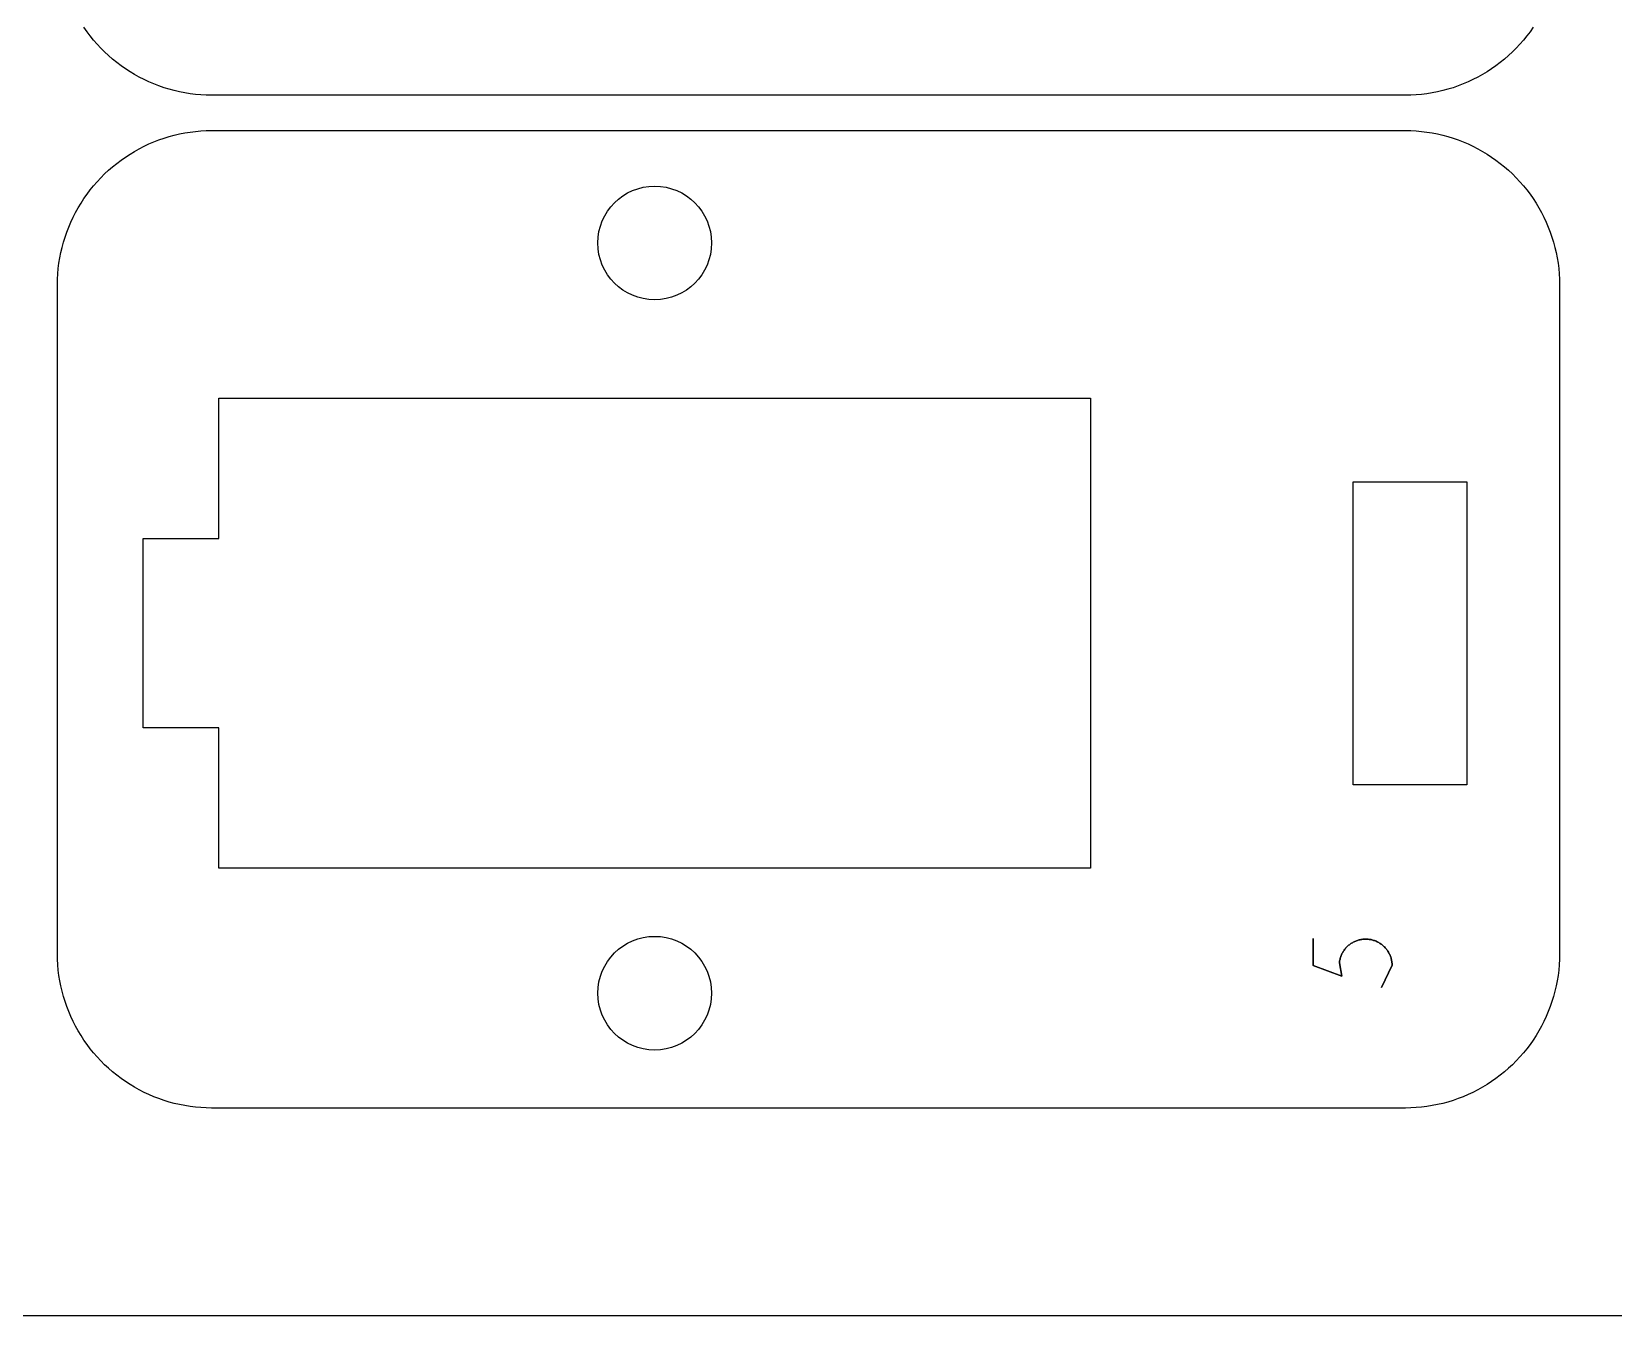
# Model space of a CAD drawing. Extents: x -24 to 6, y -20.7 to -0.7.
# Drawn here: x -21.326 to -17.152, y -20.715 to -17.327 of the extents above; entities that cross this region are included whole.
import ezdxf

# ---------------------------------------------------------------- set-up
doc = ezdxf.new("R2010")
doc.units = 0
doc.layers.add('LAYER_1', color=7, linetype='CONTINUOUS')

msp = doc.modelspace()

# ---------------------------------------------------------------- linework, layer by layer
at = {"layer": 'LAYER_1', "color": 250}
for p, q in [((-21.18, -17.327), (-21.1881, -17.3154)), ((-17.3639, -17.3154), (-17.3721, -17.327)), ((-21.1714, -17.3383), (-21.18, -17.327)), ((-21.1625, -17.3493), (-21.1714, -17.3383)), ((-21.1532, -17.36), (-21.1625, -17.3493)), ((-21.1435, -17.3704), (-21.1532, -17.36)), ((-17.3988, -17.36), (-17.4085, -17.3704)), ((-17.3895, -17.3493), (-17.3988, -17.36)), ((-17.3806, -17.3383), (-17.3895, -17.3493)), ((-17.3721, -17.327), (-17.3806, -17.3383)), ((-21.1335, -17.3804), (-21.1435, -17.3704)), ((-21.1231, -17.3901), (-21.1335, -17.3804)), ((-21.1124, -17.3994), (-21.1231, -17.3901)), ((-21.1014, -17.4084), (-21.1124, -17.3994)), ((-17.4396, -17.3994), (-17.4506, -17.4084)), ((-17.4289, -17.3901), (-17.4396, -17.3994)), ((-17.4185, -17.3804), (-17.4289, -17.3901)), ((-17.4085, -17.3704), (-17.4185, -17.3804)), ((-21.09, -17.4169), (-21.1014, -17.4084)), ((-21.0784, -17.425), (-21.09, -17.4169)), ((-21.0665, -17.4328), (-21.0784, -17.425)), ((-21.0544, -17.4401), (-21.0665, -17.4328)), ((-21.042, -17.447), (-21.0544, -17.4401)), ((-17.4976, -17.4401), (-17.51, -17.447)), ((-17.4855, -17.4328), (-17.4976, -17.4401)), ((-17.4736, -17.425), (-17.4855, -17.4328)), ((-17.462, -17.4169), (-17.4736, -17.425)), ((-17.4506, -17.4084), (-17.462, -17.4169)), ((-21.0293, -17.4534), (-21.042, -17.447)), ((-21.0165, -17.4594), (-21.0293, -17.4534)), ((-21.0034, -17.465), (-21.0165, -17.4594)), ((-20.9902, -17.4701), (-21.0034, -17.465)), ((-20.9768, -17.4748), (-20.9902, -17.4701)), ((-20.9632, -17.4789), (-20.9768, -17.4748)), ((-20.9496, -17.4826), (-20.9632, -17.4789)), ((-20.9357, -17.4858), (-20.9496, -17.4826)), ((-20.9218, -17.4886), (-20.9357, -17.4858)), ((-17.6163, -17.4858), (-17.6302, -17.4886)), ((-17.6025, -17.4826), (-17.6163, -17.4858)), ((-17.5888, -17.4789), (-17.6025, -17.4826)), ((-17.5752, -17.4748), (-17.5888, -17.4789)), ((-17.5618, -17.4701), (-17.5752, -17.4748)), ((-17.5486, -17.465), (-17.5618, -17.4701)), ((-17.5355, -17.4594), (-17.5486, -17.465)), ((-17.5227, -17.4534), (-17.5355, -17.4594)), ((-17.51, -17.447), (-17.5227, -17.4534)), ((-20.9078, -17.4908), (-20.9218, -17.4886)), ((-20.8937, -17.4926), (-20.9078, -17.4908)), ((-20.8796, -17.4939), (-20.8937, -17.4926)), ((-20.8654, -17.4947), (-20.8796, -17.4939)), ((-20.8513, -17.4949), (-20.8654, -17.4947)), ((-17.7007, -17.4949), (-20.8513, -17.4949)), ((-17.6866, -17.4947), (-17.7007, -17.4949)), ((-17.6724, -17.4939), (-17.6866, -17.4947)), ((-17.6583, -17.4926), (-17.6724, -17.4939)), ((-17.6442, -17.4908), (-17.6583, -17.4926)), ((-17.6302, -17.4886), (-17.6442, -17.4908)), ((-21.0034, -17.6179), (-20.9902, -17.6128)), ((-20.9902, -17.6128), (-20.9768, -17.6081)), ((-20.9768, -17.6081), (-20.9632, -17.604)), ((-20.9632, -17.604), (-20.9496, -17.6003)), ((-20.9496, -17.6003), (-20.9357, -17.597)), ((-20.9357, -17.597), (-20.9218, -17.5943)), ((-20.9218, -17.5943), (-20.9078, -17.592)), ((-20.9078, -17.592), (-20.8937, -17.5903)), ((-20.8937, -17.5903), (-20.8796, -17.589)), ((-20.8796, -17.589), (-20.8654, -17.5882)), ((-20.8654, -17.5882), (-20.8513, -17.5879)), ((-20.8513, -17.5879), (-17.7007, -17.5879)), ((-17.7007, -17.5879), (-17.6866, -17.5882)), ((-17.6866, -17.5882), (-17.6724, -17.589)), ((-17.6724, -17.589), (-17.6583, -17.5903)), ((-17.6583, -17.5903), (-17.6442, -17.592)), ((-17.6442, -17.592), (-17.6302, -17.5943)), ((-17.6302, -17.5943), (-17.6163, -17.597)), ((-17.6163, -17.597), (-17.6025, -17.6003)), ((-17.6025, -17.6003), (-17.5888, -17.604)), ((-17.5888, -17.604), (-17.5752, -17.6081)), ((-17.5752, -17.6081), (-17.5618, -17.6128)), ((-17.5618, -17.6128), (-17.5486, -17.6179)), ((-21.0784, -17.6578), (-21.0665, -17.6501)), ((-21.0665, -17.6501), (-21.0544, -17.6428)), ((-21.0544, -17.6428), (-21.042, -17.6359)), ((-21.042, -17.6359), (-21.0293, -17.6294)), ((-21.0293, -17.6294), (-21.0165, -17.6234)), ((-21.0165, -17.6234), (-21.0034, -17.6179)), ((-17.5486, -17.6179), (-17.5355, -17.6234)), ((-17.5355, -17.6234), (-17.5227, -17.6294)), ((-17.5227, -17.6294), (-17.51, -17.6359)), ((-17.51, -17.6359), (-17.4976, -17.6428)), ((-17.4976, -17.6428), (-17.4855, -17.6501)), ((-17.4855, -17.6501), (-17.4736, -17.6578)), ((-21.1335, -17.7024), (-21.1231, -17.6928)), ((-21.1231, -17.6928), (-21.1124, -17.6835)), ((-21.1124, -17.6835), (-21.1014, -17.6745)), ((-21.1014, -17.6745), (-21.09, -17.666)), ((-21.09, -17.666), (-21.0784, -17.6578)), ((-17.4736, -17.6578), (-17.462, -17.666)), ((-17.462, -17.666), (-17.4506, -17.6745)), ((-17.4506, -17.6745), (-17.4396, -17.6835)), ((-17.4396, -17.6835), (-17.4289, -17.6928)), ((-17.4289, -17.6928), (-17.4185, -17.7024)), ((-21.1714, -17.7446), (-21.1625, -17.7336)), ((-21.1625, -17.7336), (-21.1532, -17.7229)), ((-21.1532, -17.7229), (-21.1435, -17.7125)), ((-21.1435, -17.7125), (-21.1335, -17.7024)), ((-17.4185, -17.7024), (-17.4085, -17.7125)), ((-17.4085, -17.7125), (-17.3988, -17.7229)), ((-17.3988, -17.7229), (-17.3895, -17.7336)), ((-17.3895, -17.7336), (-17.3806, -17.7446)), ((-21.2032, -17.7916), (-21.1958, -17.7794)), ((-21.1958, -17.7794), (-21.1881, -17.7675)), ((-21.1881, -17.7675), (-21.18, -17.7559)), ((-21.18, -17.7559), (-21.1714, -17.7446)), ((-17.3806, -17.7446), (-17.3721, -17.7559)), ((-17.3721, -17.7559), (-17.3639, -17.7675)), ((-17.3639, -17.7675), (-17.3562, -17.7794)), ((-17.3562, -17.7794), (-17.3489, -17.7916)), ((-21.2225, -17.8294), (-21.2165, -17.8166)), ((-21.2165, -17.8166), (-21.21, -17.804)), ((-21.21, -17.804), (-21.2032, -17.7916)), ((-17.3489, -17.7916), (-17.342, -17.804)), ((-17.342, -17.804), (-17.3355, -17.8166)), ((-17.3355, -17.8166), (-17.3295, -17.8294)), ((-21.2378, -17.8691), (-21.2332, -17.8557)), ((-21.2332, -17.8557), (-21.2281, -17.8425)), ((-21.2281, -17.8425), (-21.2225, -17.8294)), ((-17.3295, -17.8294), (-17.3239, -17.8425)), ((-17.3239, -17.8425), (-17.3188, -17.8557)), ((-17.3188, -17.8557), (-17.3142, -17.8691)), ((-21.2489, -17.9102), (-21.2457, -17.8964)), ((-21.2457, -17.8964), (-21.242, -17.8827)), ((-21.242, -17.8827), (-21.2378, -17.8691)), ((-17.3142, -17.8691), (-17.31, -17.8827)), ((-17.31, -17.8827), (-17.3063, -17.8964)), ((-17.3063, -17.8964), (-17.3031, -17.9102)), ((-21.2557, -17.9522), (-21.2539, -17.9381)), ((-21.2539, -17.9381), (-21.2516, -17.9241)), ((-21.2516, -17.9241), (-21.2489, -17.9102)), ((-17.3031, -17.9102), (-17.3004, -17.9241)), ((-17.3004, -17.9241), (-17.2981, -17.9381)), ((-17.2981, -17.9381), (-17.2963, -17.9522)), ((-21.258, -17.9947), (-21.2577, -17.9805)), ((-21.2577, -17.9805), (-21.2569, -17.9663)), ((-21.2569, -17.9663), (-21.2557, -17.9522)), ((-17.2963, -17.9522), (-17.2951, -17.9663)), ((-17.2951, -17.9663), (-17.2943, -17.9805)), ((-17.2943, -17.9805), (-17.294, -17.9947)), ((-21.258, -19.761), (-21.258, -17.9947)), ((-17.294, -17.9947), (-17.294, -19.761)), ((-20.8321, -18.2946), (-18.5321, -18.2946)), ((-20.8321, -18.6646), (-20.8321, -18.2946)), ((-18.5321, -18.2946), (-18.5321, -19.5346)), ((-17.8386, -18.5146), (-17.5386, -18.5146)), ((-17.8386, -19.3146), (-17.8386, -18.5146)), ((-17.5386, -18.5146), (-17.5386, -19.3146)), ((-21.0321, -19.1646), (-21.0321, -18.6646)), ((-21.0321, -18.6646), (-20.8321, -18.6646)), ((-20.8321, -19.1646), (-21.0321, -19.1646)), ((-20.8321, -19.5346), (-20.8321, -19.1646)), ((-17.5386, -19.3146), (-17.8386, -19.3146)), ((-18.5321, -19.5346), (-20.8321, -19.5346)), ((-17.9441, -19.7913), (-17.9441, -19.7202)), ((-17.9441, -19.7202), (-17.9441, -19.7202)), ((-17.9441, -19.7202), (-17.9441, -19.7202)), ((-17.9441, -19.7202), (-17.9441, -19.7913)), ((-17.8544, -19.7416), (-17.8561, -19.7433)), ((-17.8561, -19.7433), (-17.8544, -19.7416)), ((-17.8526, -19.7399), (-17.8544, -19.7416)), ((-17.8544, -19.7416), (-17.8526, -19.7399)), ((-17.8508, -19.7383), (-17.8526, -19.7399)), ((-17.8526, -19.7399), (-17.8508, -19.7383)), ((-17.8489, -19.7368), (-17.8508, -19.7383)), ((-17.8508, -19.7383), (-17.8489, -19.7368)), ((-17.847, -19.7353), (-17.8489, -19.7368)), ((-17.8489, -19.7368), (-17.847, -19.7353)), ((-17.845, -19.7339), (-17.847, -19.7353)), ((-17.847, -19.7353), (-17.845, -19.7339)), ((-17.843, -19.7326), (-17.845, -19.7339)), ((-17.845, -19.7339), (-17.843, -19.7326)), ((-17.8409, -19.7314), (-17.843, -19.7326)), ((-17.843, -19.7326), (-17.8409, -19.7314)), ((-17.8388, -19.7302), (-17.8409, -19.7314)), ((-17.8409, -19.7314), (-17.8388, -19.7302)), ((-17.8366, -19.7291), (-17.8388, -19.7302)), ((-17.8388, -19.7302), (-17.8366, -19.7291)), ((-17.8345, -19.728), (-17.8366, -19.7291)), ((-17.8366, -19.7291), (-17.8345, -19.728)), ((-17.8322, -19.7271), (-17.8345, -19.728)), ((-17.8345, -19.728), (-17.8322, -19.7271)), ((-17.83, -19.7262), (-17.8322, -19.7271)), ((-17.8322, -19.7271), (-17.83, -19.7262)), ((-17.8277, -19.7254), (-17.83, -19.7262)), ((-17.83, -19.7262), (-17.8277, -19.7254)), ((-17.8254, -19.7247), (-17.8277, -19.7254)), ((-17.8277, -19.7254), (-17.8254, -19.7247)), ((-17.823, -19.7241), (-17.8254, -19.7247)), ((-17.8254, -19.7247), (-17.823, -19.7241)), ((-17.8207, -19.7235), (-17.823, -19.7241)), ((-17.823, -19.7241), (-17.8207, -19.7235)), ((-17.8183, -19.723), (-17.8207, -19.7235)), ((-17.8207, -19.7235), (-17.8183, -19.723)), ((-17.8159, -19.7226), (-17.8183, -19.723)), ((-17.8183, -19.723), (-17.8159, -19.7226)), ((-17.8135, -19.7223), (-17.8159, -19.7226)), ((-17.8159, -19.7226), (-17.8135, -19.7223)), ((-17.8111, -19.7221), (-17.8135, -19.7223)), ((-17.8135, -19.7223), (-17.8111, -19.7221)), ((-17.8087, -19.722), (-17.8111, -19.7221)), ((-17.8111, -19.7221), (-17.8087, -19.722)), ((-17.8062, -19.7219), (-17.8087, -19.722)), ((-17.8087, -19.722), (-17.8062, -19.7219)), ((-17.8038, -19.7219), (-17.8062, -19.7219)), ((-17.8062, -19.7219), (-17.8038, -19.7219)), ((-17.8014, -19.7221), (-17.8038, -19.7219)), ((-17.8038, -19.7219), (-17.8014, -19.7221)), ((-17.799, -19.7222), (-17.8014, -19.7221)), ((-17.8014, -19.7221), (-17.799, -19.7222)), ((-17.7966, -19.7225), (-17.799, -19.7222)), ((-17.799, -19.7222), (-17.7966, -19.7225)), ((-17.7942, -19.7229), (-17.7966, -19.7225)), ((-17.7966, -19.7225), (-17.7942, -19.7229)), ((-17.7918, -19.7233), (-17.7942, -19.7229)), ((-17.7942, -19.7229), (-17.7918, -19.7233)), ((-17.7894, -19.7239), (-17.7918, -19.7233)), ((-17.7918, -19.7233), (-17.7894, -19.7239)), ((-17.7871, -19.7245), (-17.7894, -19.7239)), ((-17.7894, -19.7239), (-17.7871, -19.7245)), ((-17.7848, -19.7252), (-17.7871, -19.7245)), ((-17.7871, -19.7245), (-17.7848, -19.7252)), ((-17.7825, -19.7259), (-17.7848, -19.7252)), ((-17.7848, -19.7252), (-17.7825, -19.7259)), ((-17.7802, -19.7268), (-17.7825, -19.7259)), ((-17.7825, -19.7259), (-17.7802, -19.7268)), ((-17.778, -19.7277), (-17.7802, -19.7268)), ((-17.7802, -19.7268), (-17.778, -19.7277)), ((-17.7758, -19.7287), (-17.778, -19.7277)), ((-17.778, -19.7277), (-17.7758, -19.7287)), ((-17.7736, -19.7298), (-17.7758, -19.7287)), ((-17.7758, -19.7287), (-17.7736, -19.7298)), ((-17.7715, -19.731), (-17.7736, -19.7298)), ((-17.7736, -19.7298), (-17.7715, -19.731)), ((-17.7694, -19.7322), (-17.7715, -19.731)), ((-17.7715, -19.731), (-17.7694, -19.7322)), ((-17.7673, -19.7335), (-17.7694, -19.7322)), ((-17.7694, -19.7322), (-17.7673, -19.7335)), ((-17.7653, -19.7349), (-17.7673, -19.7335)), ((-17.7673, -19.7335), (-17.7653, -19.7349)), ((-17.7634, -19.7363), (-17.7653, -19.7349)), ((-17.7653, -19.7349), (-17.7634, -19.7363)), ((-17.7615, -19.7378), (-17.7634, -19.7363)), ((-17.7634, -19.7363), (-17.7615, -19.7378)), ((-17.7596, -19.7394), (-17.7615, -19.7378)), ((-17.7615, -19.7378), (-17.7596, -19.7394)), ((-17.7579, -19.741), (-17.7596, -19.7394)), ((-17.7596, -19.7394), (-17.7579, -19.741)), ((-17.7561, -19.7427), (-17.7579, -19.741)), ((-17.7579, -19.741), (-17.7561, -19.7427)), ((-21.2577, -19.7752), (-21.258, -19.761)), ((-21.2569, -19.7894), (-21.2577, -19.7752)), ((-17.8749, -19.7819), (-17.8752, -19.7843)), ((-17.8752, -19.7843), (-17.8749, -19.7819)), ((-17.8745, -19.7795), (-17.8749, -19.7819)), ((-17.8749, -19.7819), (-17.8745, -19.7795)), ((-17.8741, -19.7771), (-17.8745, -19.7795)), ((-17.8745, -19.7795), (-17.8741, -19.7771)), ((-17.8735, -19.7747), (-17.8741, -19.7771)), ((-17.8741, -19.7771), (-17.8735, -19.7747)), ((-17.8729, -19.7724), (-17.8735, -19.7747)), ((-17.8735, -19.7747), (-17.8729, -19.7724)), ((-17.8722, -19.7701), (-17.8729, -19.7724)), ((-17.8729, -19.7724), (-17.8722, -19.7701)), ((-17.8714, -19.7678), (-17.8722, -19.7701)), ((-17.8722, -19.7701), (-17.8714, -19.7678)), ((-17.8705, -19.7655), (-17.8714, -19.7678)), ((-17.8714, -19.7678), (-17.8705, -19.7655)), ((-17.8696, -19.7633), (-17.8705, -19.7655)), ((-17.8705, -19.7655), (-17.8696, -19.7633)), ((-17.8686, -19.7611), (-17.8696, -19.7633)), ((-17.8696, -19.7633), (-17.8686, -19.7611)), ((-17.8675, -19.7589), (-17.8686, -19.7611)), ((-17.8686, -19.7611), (-17.8675, -19.7589)), ((-17.8663, -19.7568), (-17.8675, -19.7589)), ((-17.8675, -19.7589), (-17.8663, -19.7568)), ((-17.865, -19.7547), (-17.8663, -19.7568)), ((-17.8663, -19.7568), (-17.865, -19.7547)), ((-17.8637, -19.7527), (-17.865, -19.7547)), ((-17.865, -19.7547), (-17.8637, -19.7527)), ((-17.8623, -19.7507), (-17.8637, -19.7527)), ((-17.8637, -19.7527), (-17.8623, -19.7507)), ((-17.8609, -19.7488), (-17.8623, -19.7507)), ((-17.8623, -19.7507), (-17.8609, -19.7488)), ((-17.8594, -19.7469), (-17.8609, -19.7488)), ((-17.8609, -19.7488), (-17.8594, -19.7469)), ((-17.8578, -19.7451), (-17.8594, -19.7469)), ((-17.8594, -19.7469), (-17.8578, -19.7451)), ((-17.8561, -19.7433), (-17.8578, -19.7451)), ((-17.8578, -19.7451), (-17.8561, -19.7433)), ((-17.7545, -19.7445), (-17.7561, -19.7427)), ((-17.7561, -19.7427), (-17.7545, -19.7445)), ((-17.7529, -19.7463), (-17.7545, -19.7445)), ((-17.7545, -19.7445), (-17.7529, -19.7463)), ((-17.7513, -19.7482), (-17.7529, -19.7463)), ((-17.7529, -19.7463), (-17.7513, -19.7482)), ((-17.7498, -19.7501), (-17.7513, -19.7482)), ((-17.7513, -19.7482), (-17.7498, -19.7501)), ((-17.7484, -19.7521), (-17.7498, -19.7501)), ((-17.7498, -19.7501), (-17.7484, -19.7521)), ((-17.7471, -19.7541), (-17.7484, -19.7521)), ((-17.7484, -19.7521), (-17.7471, -19.7541)), ((-17.7458, -19.7562), (-17.7471, -19.7541)), ((-17.7471, -19.7541), (-17.7458, -19.7562)), ((-17.7446, -19.7583), (-17.7458, -19.7562)), ((-17.7458, -19.7562), (-17.7446, -19.7583)), ((-17.7435, -19.7604), (-17.7446, -19.7583)), ((-17.7446, -19.7583), (-17.7435, -19.7604)), ((-17.7424, -19.7626), (-17.7435, -19.7604)), ((-17.7435, -19.7604), (-17.7424, -19.7626)), ((-17.7415, -19.7648), (-17.7424, -19.7626)), ((-17.7424, -19.7626), (-17.7415, -19.7648)), ((-17.7406, -19.7671), (-17.7415, -19.7648)), ((-17.7415, -19.7648), (-17.7406, -19.7671)), ((-17.7398, -19.7693), (-17.7406, -19.7671)), ((-17.7406, -19.7671), (-17.7398, -19.7693)), ((-17.739, -19.7717), (-17.7398, -19.7693)), ((-17.7398, -19.7693), (-17.739, -19.7717)), ((-17.7384, -19.774), (-17.739, -19.7717)), ((-17.739, -19.7717), (-17.7384, -19.774)), ((-17.7378, -19.7763), (-17.7384, -19.774)), ((-17.7384, -19.774), (-17.7378, -19.7763)), ((-17.7373, -19.7787), (-17.7378, -19.7763)), ((-17.7378, -19.7763), (-17.7373, -19.7787)), ((-17.7369, -19.7811), (-17.7373, -19.7787)), ((-17.7373, -19.7787), (-17.7369, -19.7811)), ((-17.7366, -19.7835), (-17.7369, -19.7811)), ((-17.7369, -19.7811), (-17.7366, -19.7835)), ((-17.7363, -19.7859), (-17.7366, -19.7835)), ((-17.7366, -19.7835), (-17.7363, -19.7859)), ((-17.2943, -19.7752), (-17.2951, -19.7894)), ((-17.294, -19.761), (-17.2943, -19.7752)), ((-21.2557, -19.8035), (-21.2569, -19.7894)), ((-21.2539, -19.8176), (-21.2557, -19.8035)), ((-21.2516, -19.8316), (-21.2539, -19.8176)), ((-17.869, -19.8195), (-17.9441, -19.7913)), ((-17.9441, -19.7913), (-17.869, -19.8195)), ((-17.8752, -19.7843), (-17.869, -19.8195)), ((-17.869, -19.8195), (-17.8752, -19.7843)), ((-17.7638, -19.8497), (-17.7361, -19.7908)), ((-17.7361, -19.7908), (-17.7638, -19.8497)), ((-17.7362, -19.7883), (-17.7363, -19.7859)), ((-17.7363, -19.7859), (-17.7362, -19.7883)), ((-17.7361, -19.7908), (-17.7362, -19.7883)), ((-17.7362, -19.7883), (-17.7361, -19.7908)), ((-17.2981, -19.8176), (-17.3004, -19.8316)), ((-17.2963, -19.8035), (-17.2981, -19.8176)), ((-17.2951, -19.7894), (-17.2963, -19.8035)), ((-21.2489, -19.8455), (-21.2516, -19.8316)), ((-21.2457, -19.8593), (-21.2489, -19.8455)), ((-21.242, -19.873), (-21.2457, -19.8593)), ((-17.3063, -19.8593), (-17.31, -19.873)), ((-17.3031, -19.8455), (-17.3063, -19.8593)), ((-17.3004, -19.8316), (-17.3031, -19.8455)), ((-21.2378, -19.8866), (-21.242, -19.873)), ((-21.2332, -19.9), (-21.2378, -19.8866)), ((-21.2281, -19.9132), (-21.2332, -19.9)), ((-17.3188, -19.9), (-17.3239, -19.9132)), ((-17.3142, -19.8866), (-17.3188, -19.9)), ((-17.31, -19.873), (-17.3142, -19.8866)), ((-21.2225, -19.9263), (-21.2281, -19.9132)), ((-21.2165, -19.9391), (-21.2225, -19.9263)), ((-21.21, -19.9517), (-21.2165, -19.9391)), ((-17.3355, -19.9391), (-17.342, -19.9518)), ((-17.3295, -19.9263), (-17.3355, -19.9391)), ((-17.3239, -19.9132), (-17.3295, -19.9263)), ((-21.2032, -19.9641), (-21.21, -19.9517)), ((-21.1958, -19.9763), (-21.2032, -19.9641)), ((-21.1881, -19.9882), (-21.1958, -19.9763)), ((-21.18, -19.9998), (-21.1881, -19.9882)), ((-17.3639, -19.9882), (-17.3721, -19.9998)), ((-17.3562, -19.9763), (-17.3639, -19.9882)), ((-17.3489, -19.9642), (-17.3562, -19.9763)), ((-17.342, -19.9518), (-17.3489, -19.9642)), ((-21.1714, -20.0111), (-21.18, -19.9998)), ((-21.1625, -20.0222), (-21.1714, -20.0111)), ((-21.1532, -20.0329), (-21.1625, -20.0222)), ((-21.1435, -20.0432), (-21.1532, -20.0329)), ((-17.3988, -20.0329), (-17.4085, -20.0432)), ((-17.3895, -20.0222), (-17.3988, -20.0329)), ((-17.3806, -20.0111), (-17.3895, -20.0222)), ((-17.3721, -19.9998), (-17.3806, -20.0111)), ((-21.1335, -20.0533), (-21.1435, -20.0432)), ((-21.1231, -20.0629), (-21.1335, -20.0533)), ((-21.1124, -20.0722), (-21.1231, -20.0629)), ((-21.1014, -20.0812), (-21.1124, -20.0722)), ((-17.4396, -20.0722), (-17.4506, -20.0812)), ((-17.4289, -20.0629), (-17.4396, -20.0722)), ((-17.4185, -20.0533), (-17.4289, -20.0629)), ((-17.4085, -20.0432), (-17.4185, -20.0533)), ((-21.09, -20.0897), (-21.1014, -20.0812)), ((-21.0784, -20.0979), (-21.09, -20.0897)), ((-21.0665, -20.1056), (-21.0784, -20.0979)), ((-21.0544, -20.1129), (-21.0665, -20.1056)), ((-21.042, -20.1198), (-21.0544, -20.1129)), ((-17.4976, -20.1129), (-17.51, -20.1198)), ((-17.4855, -20.1056), (-17.4976, -20.1129)), ((-17.4736, -20.0979), (-17.4855, -20.1056)), ((-17.462, -20.0897), (-17.4736, -20.0979)), ((-17.4506, -20.0812), (-17.462, -20.0897)), ((-21.0293, -20.1263), (-21.042, -20.1198)), ((-21.0165, -20.1323), (-21.0293, -20.1263)), ((-21.0034, -20.1378), (-21.0165, -20.1323)), ((-20.9902, -20.1429), (-21.0034, -20.1378)), ((-20.9768, -20.1476), (-20.9902, -20.1429)), ((-20.9632, -20.1518), (-20.9768, -20.1476)), ((-20.9496, -20.1555), (-20.9632, -20.1518)), ((-20.9357, -20.1587), (-20.9496, -20.1555)), ((-20.9218, -20.1614), (-20.9357, -20.1587)), ((-17.6163, -20.1587), (-17.6302, -20.1614)), ((-17.6025, -20.1555), (-17.6163, -20.1587)), ((-17.5888, -20.1518), (-17.6025, -20.1555)), ((-17.5752, -20.1476), (-17.5888, -20.1518)), ((-17.5618, -20.1429), (-17.5752, -20.1476)), ((-17.5486, -20.1378), (-17.5618, -20.1429)), ((-17.5355, -20.1323), (-17.5486, -20.1378)), ((-17.5227, -20.1263), (-17.5355, -20.1323)), ((-17.51, -20.1198), (-17.5227, -20.1263)), ((-20.9078, -20.1637), (-20.9218, -20.1614)), ((-20.8937, -20.1654), (-20.9078, -20.1637)), ((-20.8796, -20.1667), (-20.8937, -20.1654)), ((-20.8654, -20.1675), (-20.8796, -20.1667)), ((-20.8513, -20.1678), (-20.8654, -20.1675)), ((-17.7007, -20.1678), (-20.8513, -20.1678)), ((-17.6866, -20.1675), (-17.7007, -20.1678)), ((-17.6724, -20.1667), (-17.6866, -20.1675)), ((-17.6583, -20.1654), (-17.6724, -20.1667)), ((-17.6442, -20.1637), (-17.6583, -20.1654)), ((-17.6302, -20.1614), (-17.6442, -20.1637)), ((-23.9632, -20.7149), (6.0368, -20.7149))]:
    msp.add_line(p, q, dxfattribs=at)
for centre in [(-19.6821, -17.8846), (-19.6821, -19.8646)]:
    msp.add_circle(centre, 0.15, dxfattribs=at)

doc.saveas('drawing.dxf')
